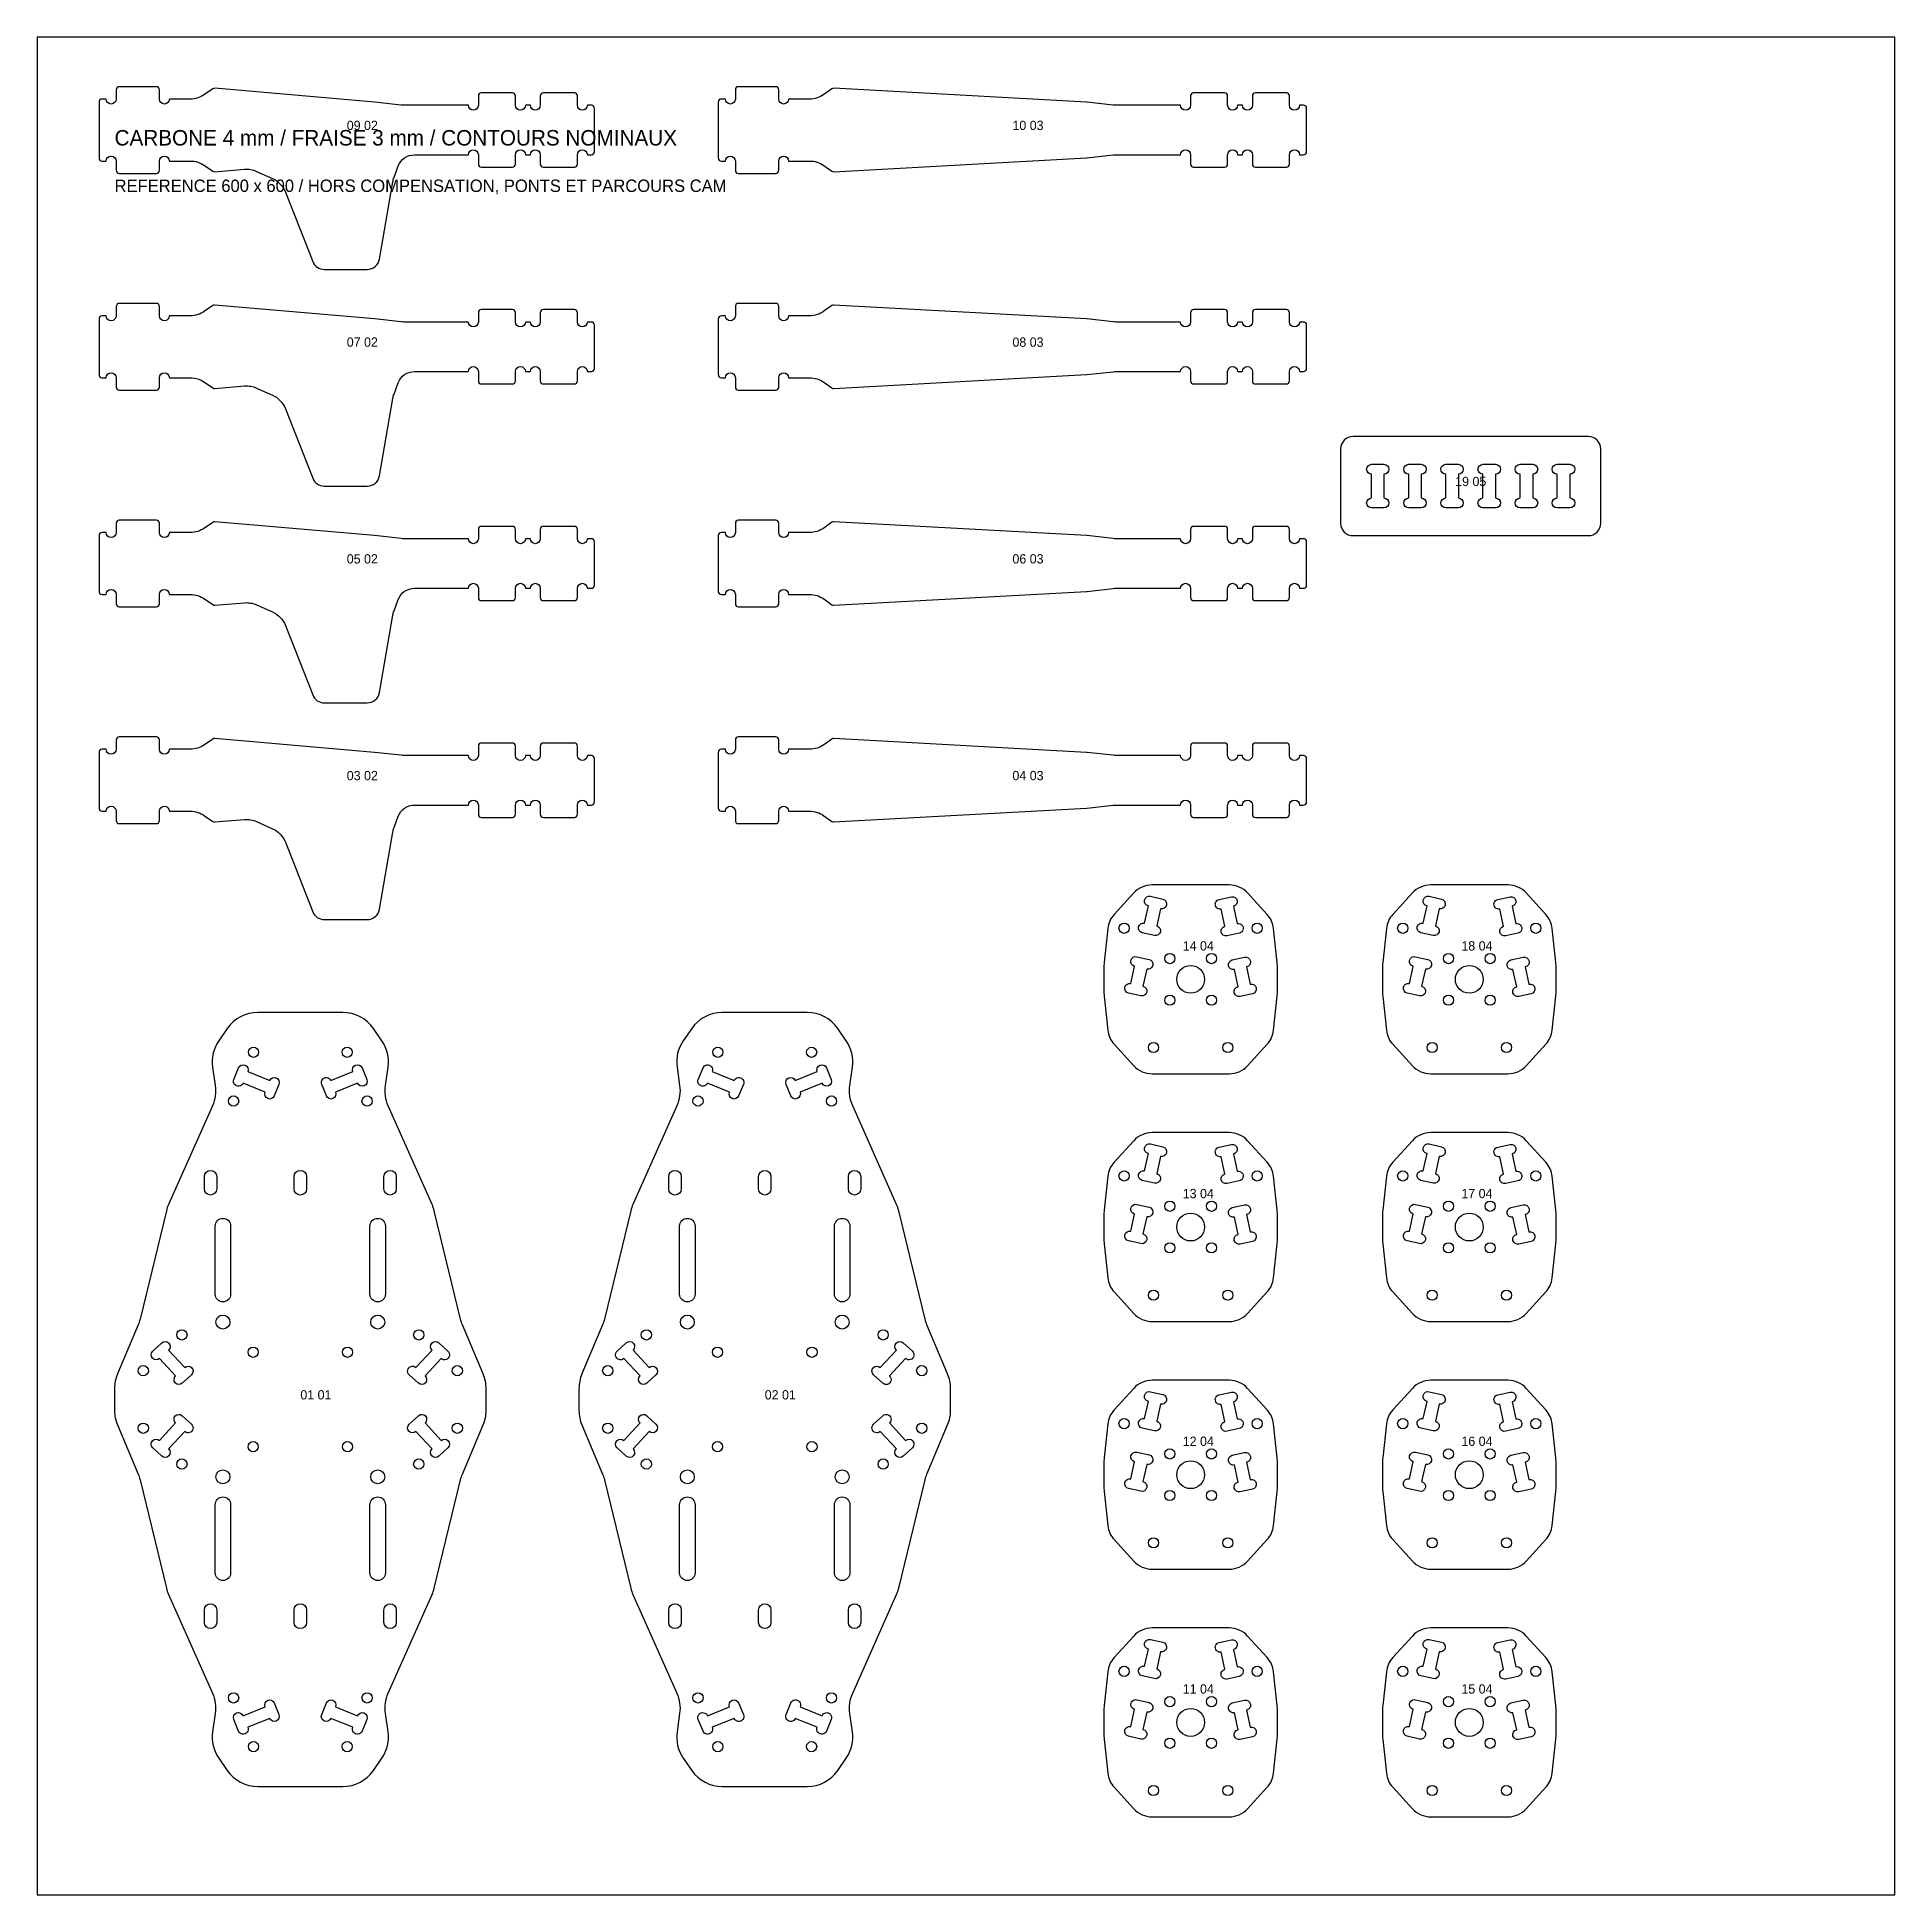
# Model space of a CAD drawing. Header units: millimetres. Extents: x 0 to 600, y 0 to 600.
import ezdxf

# ---------------------------------------------------------------- set-up
doc = ezdxf.new("R2010")
doc.units = ezdxf.units.MM
for name, color, linetype in [('ANNOTATIONS_NE_PAS_USINER', 3, 'Continuous'), ('DECOUPE', 7, 'Continuous'), ('PLAQUE_REFERENCE', 8, 'Continuous')]:
    doc.layers.add(name, color=color, linetype=linetype)

msp = doc.modelspace()

# ---------------------------------------------------------------- linework, layer by layer
at = {"layer": 'DECOUPE'}
for points in [[(108.99, 579), (57.36, 583.47, 0.176048), (56.7, 583.29), (54.07, 581.45, -0.153879), (49.48, 580), (42.7, 580, -1), (39.5, 580), (39.5, 581.6), (39.5, 583, 0.414214), (38.5, 584), (26.5, 584, 0.414214), (25.5, 583), (25.5, 581.6), (25.5, 580, -1), (22.3, 580), (21, 580, 0.414214), (20, 579), (20, 561, 0.414214), (21, 560), (22.3, 560, -1), (25.5, 560), (25.5, 558.4), (25.5, 557, 0.414214), (26.5, 556), (38.5, 556, 0.414214), (39.5, 557), (39.5, 558.4), (39.5, 560, -1), (42.7, 560), (49.48, 560, -0.153879), (54.07, 558.55), (56.7, 556.71, 0.175228), (57.36, 556.53), (66.94, 557.33, -0.127178), (70.89, 556.65), (76.03, 554.34, -0.19585), (80.19, 549.97), (89, 527.54, 0.308368), (92.73, 525), (106.63, 525, 0.365046), (110.57, 528.32), (114.87, 553.26, -0.047044), (115.26, 554.71), (116.65, 558.4, -0.312633), (121.84, 562), (139.3, 562, -1), (142.5, 562), (142.5, 560.4), (142.5, 559, 0.414214), (143.5, 558), (153.5, 558, 0.414214), (154.5, 559), (154.5, 560.4), (154.5, 562, -1), (157.7, 562), (159.3, 562, -1), (162.5, 562), (162.5, 560.4), (162.5, 559, 0.414214), (163.5, 558), (173.5, 558, 0.414214), (174.5, 559), (174.5, 560.4), (174.5, 562, -1), (177.7, 562), (179, 562, 0.414214), (180, 563), (180, 577, 0.414214), (179, 578), (177.7, 578, -1), (174.5, 578), (174.5, 579.6), (174.5, 581, 0.414214), (173.5, 582), (163.5, 582, 0.414214), (162.5, 581), (162.5, 579.6), (162.5, 578, -1), (159.3, 578), (157.7, 578, -1), (154.5, 578), (154.5, 579.6), (154.5, 581, 0.414214), (153.5, 582), (143.5, 582, 0.414214), (142.5, 581), (142.5, 579.6), (142.5, 578, -1), (139.3, 578), (118.44, 578, -0.027671), (117.56, 578.05), (109.01, 579, 0.006084)], [(338.97, 579), (257.35, 583.48, 0.16794), (256.72, 583.3), (254.07, 581.45, -0.153879), (249.48, 580), (242.7, 580, -1), (239.5, 580), (239.5, 581.6), (239.5, 583, 0.414214), (238.5, 584), (226.5, 584, 0.414214), (225.5, 583), (225.5, 581.6), (225.5, 580, -1), (222.3, 580), (221, 580, 0.414214), (220, 579), (220, 561, 0.414214), (221, 560), (222.3, 560, -1), (225.5, 560), (225.5, 558.4), (225.5, 557, 0.414214), (226.5, 556), (238.5, 556, 0.414214), (239.5, 557), (239.5, 558.4), (239.5, 560, -1), (242.7, 560), (249.48, 560, -0.153879), (254.07, 558.55), (256.72, 556.7, 0.16794), (257.35, 556.52), (338.97, 561, 0.013959), (339.03, 561), (347.56, 561.95, -0.027671), (348.44, 562), (369.3, 562, -1), (372.5, 562), (372.5, 560.4), (372.5, 559, 0.414214), (373.5, 558), (383.5, 558, 0.414214), (384.5, 559), (384.5, 560.4), (384.5, 562, -1), (387.7, 562), (389.3, 562, -1), (392.5, 562), (392.5, 560.4), (392.5, 559, 0.414214), (393.5, 558), (403.5, 558, 0.414214), (404.5, 559), (404.5, 560.4), (404.5, 562, -1), (407.7, 562), (409, 562, 0.414214), (410, 563), (410, 577, 0.414214), (409, 578), (407.7, 578, -1), (404.5, 578), (404.5, 579.6), (404.5, 581, 0.414214), (403.5, 582), (393.5, 582, 0.414214), (392.5, 581), (392.5, 579.6), (392.5, 578, -1), (389.3, 578), (387.7, 578, -1), (384.5, 578), (384.5, 579.6), (384.5, 581, 0.414214), (383.5, 582), (373.5, 582, 0.414214), (372.5, 581), (372.5, 579.6), (372.5, 578, -1), (369.3, 578), (348.44, 578, -0.027671), (347.56, 578.05), (339.03, 579, 0.013959)], [(108.99, 509), (57.36, 513.47, 0.176048), (56.7, 513.29), (54.07, 511.45, -0.153879), (49.48, 510), (42.7, 510, -1), (39.5, 510), (39.5, 511.6), (39.5, 513, 0.414214), (38.5, 514), (26.5, 514, 0.414214), (25.5, 513), (25.5, 511.6), (25.5, 510, -1), (22.3, 510), (21, 510, 0.414214), (20, 509), (20, 491, 0.414214), (21, 490), (22.3, 490, -1), (25.5, 490), (25.5, 488.4), (25.5, 487, 0.414214), (26.5, 486), (38.5, 486, 0.414214), (39.5, 487), (39.5, 488.4), (39.5, 490, -1), (42.7, 490), (49.48, 490, -0.153879), (54.07, 488.55), (56.7, 486.71, 0.175228), (57.36, 486.53), (66.94, 487.33, -0.127178), (70.89, 486.65), (76.03, 484.34, -0.19585), (80.19, 479.97), (89, 457.54, 0.308368), (92.73, 455), (106.63, 455, 0.365046), (110.57, 458.32), (114.87, 483.26, -0.047044), (115.26, 484.71), (116.65, 488.4, -0.312633), (121.84, 492), (139.3, 492, -1), (142.5, 492), (142.5, 490.4), (142.5, 489, 0.414214), (143.5, 488), (153.5, 488, 0.414214), (154.5, 489), (154.5, 490.4), (154.5, 492, -1), (157.7, 492), (159.3, 492, -1), (162.5, 492), (162.5, 490.4), (162.5, 489, 0.414214), (163.5, 488), (173.5, 488, 0.414214), (174.5, 489), (174.5, 490.4), (174.5, 492, -1), (177.7, 492), (179, 492, 0.414214), (180, 493), (180, 507, 0.414214), (179, 508), (177.7, 508, -1), (174.5, 508), (174.5, 509.6), (174.5, 511, 0.414214), (173.5, 512), (163.5, 512, 0.414214), (162.5, 511), (162.5, 509.6), (162.5, 508, -1), (159.3, 508), (157.7, 508, -1), (154.5, 508), (154.5, 509.6), (154.5, 511, 0.414214), (153.5, 512), (143.5, 512, 0.414214), (142.5, 511), (142.5, 509.6), (142.5, 508, -1), (139.3, 508), (118.44, 508, -0.027671), (117.56, 508.05), (109.01, 509, 0.006084)], [(338.97, 509), (257.35, 513.48, 0.16794), (256.72, 513.3), (254.07, 511.45, -0.153879), (249.48, 510), (242.7, 510, -1), (239.5, 510), (239.5, 511.6), (239.5, 513, 0.414214), (238.5, 514), (226.5, 514, 0.414214), (225.5, 513), (225.5, 511.6), (225.5, 510, -1), (222.3, 510), (221, 510, 0.414214), (220, 509), (220, 491, 0.414214), (221, 490), (222.3, 490, -1), (225.5, 490), (225.5, 488.4), (225.5, 487, 0.414214), (226.5, 486), (238.5, 486, 0.414214), (239.5, 487), (239.5, 488.4), (239.5, 490, -1), (242.7, 490), (249.48, 490, -0.153879), (254.07, 488.55), (256.72, 486.7, 0.16794), (257.35, 486.52), (338.97, 491, 0.013959), (339.03, 491), (347.56, 491.95, -0.027671), (348.44, 492), (369.3, 492, -1), (372.5, 492), (372.5, 490.4), (372.5, 489, 0.414214), (373.5, 488), (383.5, 488, 0.414214), (384.5, 489), (384.5, 490.4), (384.5, 492, -1), (387.7, 492), (389.3, 492, -1), (392.5, 492), (392.5, 490.4), (392.5, 489, 0.414214), (393.5, 488), (403.5, 488, 0.414214), (404.5, 489), (404.5, 490.4), (404.5, 492, -1), (407.7, 492), (409, 492, 0.414214), (410, 493), (410, 507, 0.414214), (409, 508), (407.7, 508, -1), (404.5, 508), (404.5, 509.6), (404.5, 511, 0.414214), (403.5, 512), (393.5, 512, 0.414214), (392.5, 511), (392.5, 509.6), (392.5, 508, -1), (389.3, 508), (387.7, 508, -1), (384.5, 508), (384.5, 509.6), (384.5, 511, 0.414214), (383.5, 512), (373.5, 512, 0.414214), (372.5, 511), (372.5, 509.6), (372.5, 508, -1), (369.3, 508), (348.44, 508, -0.027671), (347.56, 508.05), (339.03, 509, 0.013959)], [(421, 467), (421, 443, 0.414214), (425, 439), (501, 439, 0.414214), (505, 443), (505, 467, 0.414214), (501, 471), (425, 471, 0.414214)], [(431, 447.96, -1), (431, 451.16), (431, 458.84, -1), (431, 462.04), (435, 462.04, -1), (435, 458.84), (435, 451.16, -1), (435, 447.96)], [(442.99, 447.96, -1), (442.99, 451.16), (442.99, 458.84, -1), (442.99, 462.04), (447.01, 462.04, -1), (447.01, 458.84), (447.01, 451.16, -1), (447.01, 447.96)], [(454.98, 447.96, -1), (454.98, 451.16), (454.98, 458.84, -1), (454.98, 462.04), (459.02, 462.04, -1), (459.02, 458.84), (459.02, 451.16, -1), (459.02, 447.96)], [(466.96, 447.96, -1), (466.96, 451.16), (466.96, 458.84, -1), (466.96, 462.04), (471.04, 462.04, -1), (471.04, 458.84), (471.04, 451.16, -1), (471.04, 447.96)], [(478.95, 447.96, -1), (478.95, 451.16), (478.95, 458.84, -1), (478.95, 462.04), (483.05, 462.04, -1), (483.05, 458.84), (483.05, 451.16, -1), (483.05, 447.96)], [(490.93, 447.96, -1), (490.93, 451.16), (490.93, 458.84, -1), (490.93, 462.04), (495.07, 462.04, -1), (495.07, 458.84), (495.07, 451.16, -1), (495.07, 447.96)], [(108.99, 439), (57.36, 443.47, 0.176048), (56.7, 443.29), (54.07, 441.45, -0.153879), (49.48, 440), (42.7, 440, -1), (39.5, 440), (39.5, 441.6), (39.5, 443, 0.414214), (38.5, 444), (26.5, 444, 0.414214), (25.5, 443), (25.5, 441.6), (25.5, 440, -1), (22.3, 440), (21, 440, 0.414214), (20, 439), (20, 421, 0.414214), (21, 420), (22.3, 420, -1), (25.5, 420), (25.5, 418.4), (25.5, 417, 0.414214), (26.5, 416), (38.5, 416, 0.414214), (39.5, 417), (39.5, 418.4), (39.5, 420, -1), (42.7, 420), (49.48, 420, -0.153879), (54.07, 418.55), (56.7, 416.71, 0.175228), (57.36, 416.53), (66.94, 417.33, -0.127178), (70.89, 416.65), (76.03, 414.34, -0.19585), (80.19, 409.97), (89, 387.54, 0.308368), (92.73, 385), (106.63, 385, 0.365046), (110.57, 388.32), (114.87, 413.26, -0.047044), (115.26, 414.71), (116.65, 418.4, -0.312633), (121.84, 422), (139.3, 422, -1), (142.5, 422), (142.5, 420.4), (142.5, 419, 0.414214), (143.5, 418), (153.5, 418, 0.414214), (154.5, 419), (154.5, 420.4), (154.5, 422, -1), (157.7, 422), (159.3, 422, -1), (162.5, 422), (162.5, 420.4), (162.5, 419, 0.414214), (163.5, 418), (173.5, 418, 0.414214), (174.5, 419), (174.5, 420.4), (174.5, 422, -1), (177.7, 422), (179, 422, 0.414214), (180, 423), (180, 437, 0.414214), (179, 438), (177.7, 438, -1), (174.5, 438), (174.5, 439.6), (174.5, 441, 0.414214), (173.5, 442), (163.5, 442, 0.414214), (162.5, 441), (162.5, 439.6), (162.5, 438, -1), (159.3, 438), (157.7, 438, -1), (154.5, 438), (154.5, 439.6), (154.5, 441, 0.414214), (153.5, 442), (143.5, 442, 0.414214), (142.5, 441), (142.5, 439.6), (142.5, 438, -1), (139.3, 438), (118.44, 438, -0.027671), (117.56, 438.05), (109.01, 439, 0.006084)], [(338.97, 439), (257.35, 443.48, 0.16794), (256.72, 443.3), (254.07, 441.45, -0.153879), (249.48, 440), (242.7, 440, -1), (239.5, 440), (239.5, 441.6), (239.5, 443, 0.414214), (238.5, 444), (226.5, 444, 0.414214), (225.5, 443), (225.5, 441.6), (225.5, 440, -1), (222.3, 440), (221, 440, 0.414214), (220, 439), (220, 421, 0.414214), (221, 420), (222.3, 420, -1), (225.5, 420), (225.5, 418.4), (225.5, 417, 0.414214), (226.5, 416), (238.5, 416, 0.414214), (239.5, 417), (239.5, 418.4), (239.5, 420, -1), (242.7, 420), (249.48, 420, -0.153879), (254.07, 418.55), (256.72, 416.7, 0.16794), (257.35, 416.52), (338.97, 421, 0.013959), (339.03, 421), (347.56, 421.95, -0.027671), (348.44, 422), (369.3, 422, -1), (372.5, 422), (372.5, 420.4), (372.5, 419, 0.414214), (373.5, 418), (383.5, 418, 0.414214), (384.5, 419), (384.5, 420.4), (384.5, 422, -1), (387.7, 422), (389.3, 422, -1), (392.5, 422), (392.5, 420.4), (392.5, 419, 0.414214), (393.5, 418), (403.5, 418, 0.414214), (404.5, 419), (404.5, 420.4), (404.5, 422, -1), (407.7, 422), (409, 422, 0.414214), (410, 423), (410, 437, 0.414214), (409, 438), (407.7, 438, -1), (404.5, 438), (404.5, 439.6), (404.5, 441, 0.414214), (403.5, 442), (393.5, 442, 0.414214), (392.5, 441), (392.5, 439.6), (392.5, 438, -1), (389.3, 438), (387.7, 438, -1), (384.5, 438), (384.5, 439.6), (384.5, 441, 0.414214), (383.5, 442), (373.5, 442, 0.414214), (372.5, 441), (372.5, 439.6), (372.5, 438, -1), (369.3, 438), (348.44, 438, -0.027671), (347.56, 438.05), (339.03, 439, 0.013959)], [(108.99, 369), (57.36, 373.47, 0.176048), (56.7, 373.29), (54.07, 371.45, -0.153879), (49.48, 370), (42.7, 370, -1), (39.5, 370), (39.5, 371.6), (39.5, 373, 0.414214), (38.5, 374), (26.5, 374, 0.414214), (25.5, 373), (25.5, 371.6), (25.5, 370, -1), (22.3, 370), (21, 370, 0.414214), (20, 369), (20, 351, 0.414214), (21, 350), (22.3, 350, -1), (25.5, 350), (25.5, 348.4), (25.5, 347, 0.414214), (26.5, 346), (38.5, 346, 0.414214), (39.5, 347), (39.5, 348.4), (39.5, 350, -1), (42.7, 350), (49.48, 350, -0.153879), (54.07, 348.55), (56.7, 346.71, 0.175228), (57.36, 346.53), (66.94, 347.33, -0.127178), (70.89, 346.65), (76.03, 344.34, -0.19585), (80.19, 339.97), (89, 317.54, 0.308368), (92.73, 315), (106.63, 315, 0.365046), (110.57, 318.32), (114.87, 343.26, -0.047044), (115.26, 344.71), (116.65, 348.4, -0.312633), (121.84, 352), (139.3, 352, -1), (142.5, 352), (142.5, 350.4), (142.5, 349, 0.414214), (143.5, 348), (153.5, 348, 0.414214), (154.5, 349), (154.5, 350.4), (154.5, 352, -1), (157.7, 352), (159.3, 352, -1), (162.5, 352), (162.5, 350.4), (162.5, 349, 0.414214), (163.5, 348), (173.5, 348, 0.414214), (174.5, 349), (174.5, 350.4), (174.5, 352, -1), (177.7, 352), (179, 352, 0.414214), (180, 353), (180, 367, 0.414214), (179, 368), (177.7, 368, -1), (174.5, 368), (174.5, 369.6), (174.5, 371, 0.414214), (173.5, 372), (163.5, 372, 0.414214), (162.5, 371), (162.5, 369.6), (162.5, 368, -1), (159.3, 368), (157.7, 368, -1), (154.5, 368), (154.5, 369.6), (154.5, 371, 0.414214), (153.5, 372), (143.5, 372, 0.414214), (142.5, 371), (142.5, 369.6), (142.5, 368, -1), (139.3, 368), (118.44, 368, -0.027671), (117.56, 368.05), (109.01, 369, 0.006084)], [(338.97, 369), (257.35, 373.48, 0.16794), (256.72, 373.3), (254.07, 371.45, -0.153879), (249.48, 370), (242.7, 370, -1), (239.5, 370), (239.5, 371.6), (239.5, 373, 0.414214), (238.5, 374), (226.5, 374, 0.414214), (225.5, 373), (225.5, 371.6), (225.5, 370, -1), (222.3, 370), (221, 370, 0.414214), (220, 369), (220, 351, 0.414214), (221, 350), (222.3, 350, -1), (225.5, 350), (225.5, 348.4), (225.5, 347, 0.414214), (226.5, 346), (238.5, 346, 0.414214), (239.5, 347), (239.5, 348.4), (239.5, 350, -1), (242.7, 350), (249.48, 350, -0.153879), (254.07, 348.55), (256.72, 346.7, 0.16794), (257.35, 346.52), (338.97, 351, 0.013959), (339.03, 351), (347.56, 351.95, -0.027671), (348.44, 352), (369.3, 352, -1), (372.5, 352), (372.5, 350.4), (372.5, 349, 0.414214), (373.5, 348), (383.5, 348, 0.414214), (384.5, 349), (384.5, 350.4), (384.5, 352, -1), (387.7, 352), (389.3, 352, -1), (392.5, 352), (392.5, 350.4), (392.5, 349, 0.414214), (393.5, 348), (403.5, 348, 0.414214), (404.5, 349), (404.5, 350.4), (404.5, 352, -1), (407.7, 352), (409, 352, 0.414214), (410, 353), (410, 367, 0.414214), (409, 368), (407.7, 368, -1), (404.5, 368), (404.5, 369.6), (404.5, 371, 0.414214), (403.5, 372), (393.5, 372, 0.414214), (392.5, 371), (392.5, 369.6), (392.5, 368, -1), (389.3, 368), (387.7, 368, -1), (384.5, 368), (384.5, 369.6), (384.5, 371, 0.414214), (383.5, 372), (373.5, 372, 0.414214), (372.5, 371), (372.5, 369.6), (372.5, 368, -1), (369.3, 368), (348.44, 368, -0.027671), (347.56, 368.05), (339.03, 369, 0.013959)], [(347.83, 274.75), (354.18, 267.79, 0.210745), (360.09, 265.19), (385.04, 265.19, 0.210745), (390.94, 267.79), (397.3, 274.75, 0.159646), (399.34, 279.29), (400.52, 290.26, 0.02669), (400.56, 291.11), (400.56, 300.26, 0.02669), (400.52, 301.11), (399.34, 312.08, 0.159646), (397.3, 316.62), (390.94, 323.58, 0.210745), (385.04, 326.19), (360.09, 326.19, 0.210745), (354.18, 323.58), (347.83, 316.62, 0.159646), (345.78, 312.08), (344.61, 301.11, 0.02669), (344.56, 300.26), (344.56, 291.11, 0.02669), (344.61, 290.26), (345.78, 279.29, 0.159646)], [(437.83, 274.75), (444.18, 267.79, 0.210745), (450.09, 265.19), (475.04, 265.19, 0.210745), (480.94, 267.79), (487.3, 274.75, 0.159646), (489.34, 279.29), (490.52, 290.26, 0.02669), (490.56, 291.11), (490.56, 300.26, 0.02669), (490.52, 301.11), (489.34, 312.08, 0.159646), (487.3, 316.62), (480.94, 323.58, 0.210745), (475.04, 326.19), (450.09, 326.19, 0.210745), (444.18, 323.58), (437.83, 316.62, 0.159646), (435.78, 312.08), (434.61, 301.11, 0.02669), (434.56, 300.26), (434.56, 291.11, 0.02669), (434.61, 290.26), (435.78, 279.29, 0.159646)], [(356.93, 310.73, -1), (357.64, 313.85), (358.9, 319.39, -1), (359.61, 322.51), (363.56, 321.61, -1), (362.85, 318.49), (361.59, 312.96, -1), (360.88, 309.83)], [(384.32, 309.71, -1), (383.64, 312.84), (382.44, 318.39, -1), (381.77, 321.52), (385.73, 322.37, -1), (386.4, 319.25), (387.6, 313.69, -1), (388.28, 310.57)], [(446.93, 310.73, -1), (447.64, 313.85), (448.9, 319.39, -1), (449.61, 322.51), (453.56, 321.61, -1), (452.85, 318.49), (451.59, 312.96, -1), (450.88, 309.83)], [(474.32, 309.71, -1), (473.64, 312.84), (472.44, 318.39, -1), (471.77, 321.52), (475.73, 322.37, -1), (476.4, 319.25), (477.6, 313.69, -1), (478.28, 310.57)], [(352.5, 291.23, -1), (353.21, 294.35), (354.47, 299.89, -1), (355.18, 303.01), (359.13, 302.11, -1), (358.42, 298.99), (357.16, 293.45, -1), (356.45, 290.33)], [(388.55, 290.16, -1), (387.87, 293.29), (386.67, 298.84, -1), (385.99, 301.97), (389.95, 302.83, -1), (390.63, 299.7), (391.83, 294.15, -1), (392.51, 291.02)], [(442.5, 291.23, -1), (443.21, 294.35), (444.47, 299.89, -1), (445.18, 303.01), (449.13, 302.11, -1), (448.42, 298.99), (447.16, 293.45, -1), (446.45, 290.33)], [(478.55, 290.16, -1), (477.87, 293.29), (476.67, 298.84, -1), (475.99, 301.97), (479.95, 302.83, -1), (480.63, 299.7), (481.83, 294.15, -1), (482.51, 291.02)], [(58.68, 44.13), (61.42, 40.17, 0.246109), (71.29, 35), (98.71, 35, 0.246109), (108.58, 40.17), (111.32, 44.13, 0.189066), (113.33, 52.66), (112.49, 58.58, -0.140953), (113.4, 65.15), (127.56, 97.01, 0.044934), (128.26, 99.05), (136.77, 134.07, -0.04), (137.37, 135.89), (144.06, 151.77, 0.099962), (145, 156.42), (145, 163.58, 0.099962), (144.06, 168.23), (137.37, 184.11, -0.04), (136.77, 185.93), (128.26, 220.95, 0.044934), (127.56, 222.99), (113.4, 254.85, -0.140953), (112.49, 261.42), (113.33, 267.34, 0.189066), (111.32, 275.87), (108.58, 279.83, 0.246109), (98.71, 285), (71.29, 285, 0.246109), (61.42, 279.83), (58.68, 275.87, 0.189066), (56.67, 267.34), (57.51, 261.42, -0.140953), (56.6, 254.85), (42.44, 222.99, 0.044934), (41.74, 220.95), (33.23, 185.93, -0.04), (32.63, 184.11), (25.94, 168.23, 0.099962), (25, 163.58), (25, 156.42, 0.099962), (25.94, 151.77), (32.63, 135.89, -0.04), (33.23, 134.07), (41.74, 99.05, 0.044934), (42.44, 97.01), (56.6, 65.15, -0.140953), (57.51, 58.58), (56.67, 52.66, 0.189066)], [(208.68, 44.13), (211.42, 40.17, 0.246109), (221.29, 35), (248.71, 35, 0.246109), (258.58, 40.17), (261.32, 44.13, 0.189066), (263.33, 52.66), (262.49, 58.58, -0.140953), (263.4, 65.15), (277.56, 97.01, 0.044934), (278.26, 99.05), (286.77, 134.07, -0.04), (287.37, 135.89), (294.06, 151.77, 0.099962), (295, 156.42), (295, 163.58, 0.099962), (294.06, 168.23), (287.37, 184.11, -0.04), (286.77, 185.93), (278.26, 220.95, 0.044934), (277.56, 222.99), (263.4, 254.85, -0.140953), (262.49, 261.42), (263.33, 267.34, 0.189066), (261.32, 275.87), (258.58, 279.83, 0.246109), (248.71, 285), (221.29, 285, 0.246109), (211.42, 279.83), (208.68, 275.87, 0.189066), (206.67, 267.34), (207.51, 261.42, -0.140953), (206.6, 254.85), (192.44, 222.99, 0.044934), (191.74, 220.95), (183.23, 185.93, -0.04), (182.63, 184.11), (175.94, 168.23, 0.099962), (175, 163.58), (175, 156.42, 0.099962), (175.94, 151.77), (182.63, 135.89, -0.04), (183.23, 134.07), (191.74, 99.05, 0.044934), (192.44, 97.01), (206.6, 65.15, -0.140953), (207.51, 58.58), (206.67, 52.66, 0.189066)], [(76.57, 258.03, -1), (73.61, 259.24), (66.5, 262.14, -1), (63.54, 263.35), (65.07, 267.1, -1), (68.03, 265.89), (75.14, 262.99, -1), (78.1, 261.78)], [(91.9, 261.78, -1), (94.86, 262.99), (101.97, 265.89, -1), (104.93, 267.1), (106.46, 263.35, -1), (103.5, 262.14), (96.39, 259.24, -1), (93.43, 258.03)], [(226.57, 258.03, -1), (223.61, 259.24), (216.5, 262.14, -1), (213.54, 263.35), (215.07, 267.1, -1), (218.03, 265.89), (225.14, 262.99, -1), (228.1, 261.78)], [(241.9, 261.78, -1), (244.86, 262.99), (251.97, 265.89, -1), (254.93, 267.1), (256.46, 263.35, -1), (253.5, 262.14), (246.39, 259.24, -1), (243.43, 258.03)], [(347.83, 194.75), (354.18, 187.79, 0.210745), (360.09, 185.19), (385.04, 185.19, 0.210745), (390.94, 187.79), (397.3, 194.75, 0.159646), (399.34, 199.29), (400.52, 210.26, 0.02669), (400.56, 211.11), (400.56, 220.26, 0.02669), (400.52, 221.11), (399.34, 232.08, 0.159646), (397.3, 236.62), (390.94, 243.58, 0.210745), (385.04, 246.19), (360.09, 246.19, 0.210745), (354.18, 243.58), (347.83, 236.62, 0.159646), (345.78, 232.08), (344.61, 221.11, 0.02669), (344.56, 220.26), (344.56, 211.11, 0.02669), (344.61, 210.26), (345.78, 199.29, 0.159646)], [(437.83, 194.75), (444.18, 187.79, 0.210745), (450.09, 185.19), (475.04, 185.19, 0.210745), (480.94, 187.79), (487.3, 194.75, 0.159646), (489.34, 199.29), (490.52, 210.26, 0.02669), (490.56, 211.11), (490.56, 220.26, 0.02669), (490.52, 221.11), (489.34, 232.08, 0.159646), (487.3, 236.62), (480.94, 243.58, 0.210745), (475.04, 246.19), (450.09, 246.19, 0.210745), (444.18, 243.58), (437.83, 236.62, 0.159646), (435.78, 232.08), (434.61, 221.11, 0.02669), (434.56, 220.26), (434.56, 211.11, 0.02669), (434.61, 210.26), (435.78, 199.29, 0.159646)], [(356.93, 230.73, -1), (357.64, 233.85), (358.9, 239.39, -1), (359.61, 242.51), (363.56, 241.61, -1), (362.85, 238.49), (361.59, 232.96, -1), (360.88, 229.83)], [(384.32, 229.71, -1), (383.64, 232.84), (382.44, 238.39, -1), (381.77, 241.52), (385.73, 242.37, -1), (386.4, 239.25), (387.6, 233.69, -1), (388.28, 230.57)], [(446.93, 230.73, -1), (447.64, 233.85), (448.9, 239.39, -1), (449.61, 242.51), (453.56, 241.61, -1), (452.85, 238.49), (451.59, 232.96, -1), (450.88, 229.83)], [(474.32, 229.71, -1), (473.64, 232.84), (472.44, 238.39, -1), (471.77, 241.52), (475.73, 242.37, -1), (476.4, 239.25), (477.6, 233.69, -1), (478.28, 230.57)], [(58, 232), (58, 228, -1), (54, 228), (54, 232, -1)], [(87, 232), (87, 228, -1), (83, 228), (83, 232, -1)], [(116, 232), (116, 228, -1), (112, 228), (112, 232, -1)], [(208, 232), (208, 228, -1), (204, 228), (204, 232, -1)], [(237, 232), (237, 228, -1), (233, 228), (233, 232, -1)], [(266, 232), (266, 228, -1), (262, 228), (262, 232, -1)], [(352.5, 211.23, -1), (353.21, 214.35), (354.47, 219.89, -1), (355.18, 223.01), (359.13, 222.11, -1), (358.42, 218.99), (357.16, 213.45, -1), (356.45, 210.33)], [(388.55, 210.16, -1), (387.87, 213.29), (386.67, 218.84, -1), (385.99, 221.97), (389.95, 222.83, -1), (390.63, 219.7), (391.83, 214.15, -1), (392.51, 211.02)], [(442.5, 211.23, -1), (443.21, 214.35), (444.47, 219.89, -1), (445.18, 223.01), (449.13, 222.11, -1), (448.42, 218.99), (447.16, 213.45, -1), (446.45, 210.33)], [(478.55, 210.16, -1), (477.87, 213.29), (476.67, 218.84, -1), (475.99, 221.97), (479.95, 222.83, -1), (480.63, 219.7), (481.83, 214.15, -1), (482.51, 211.02)], [(62.5, 216), (62.5, 194, -1), (57.5, 194), (57.5, 216, -1)], [(112.5, 216), (112.5, 194, -1), (107.5, 194), (107.5, 216, -1)], [(212.5, 216), (212.5, 194, -1), (207.5, 194), (207.5, 216, -1)], [(262.5, 216), (262.5, 194, -1), (257.5, 194), (257.5, 216, -1)], [(46.88, 165.24, -1), (44.71, 167.58), (39.49, 173.22, -1), (37.32, 175.57), (40.29, 178.32, -1), (42.46, 175.97), (47.68, 170.34, -1), (49.85, 167.99)], [(120.15, 167.99, -1), (122.32, 170.34), (127.54, 175.97, -1), (129.71, 178.32), (132.68, 175.57, -1), (130.51, 173.22), (125.29, 167.58, -1), (123.12, 165.24)], [(196.88, 165.24, -1), (194.71, 167.58), (189.49, 173.22, -1), (187.32, 175.57), (190.29, 178.32, -1), (192.46, 175.97), (197.68, 170.34, -1), (199.85, 167.99)], [(270.15, 167.99, -1), (272.32, 170.34), (277.54, 175.97, -1), (279.71, 178.32), (282.68, 175.57, -1), (280.51, 173.22), (275.29, 167.58, -1), (273.12, 165.24)], [(347.83, 114.75), (354.18, 107.79, 0.210745), (360.09, 105.19), (385.04, 105.19, 0.210745), (390.94, 107.79), (397.3, 114.75, 0.159646), (399.34, 119.29), (400.52, 130.26, 0.02669), (400.56, 131.11), (400.56, 140.26, 0.02669), (400.52, 141.11), (399.34, 152.08, 0.159646), (397.3, 156.62), (390.94, 163.58, 0.210745), (385.04, 166.19), (360.09, 166.19, 0.210745), (354.18, 163.58), (347.83, 156.62, 0.159646), (345.78, 152.08), (344.61, 141.11, 0.02669), (344.56, 140.26), (344.56, 131.11, 0.02669), (344.61, 130.26), (345.78, 119.29, 0.159646)], [(356.93, 150.73, -1), (357.64, 153.85), (358.9, 159.39, -1), (359.61, 162.51), (363.56, 161.61, -1), (362.85, 158.49), (361.59, 152.96, -1), (360.88, 149.83)], [(384.32, 149.71, -1), (383.64, 152.84), (382.44, 158.39, -1), (381.77, 161.52), (385.73, 162.37, -1), (386.4, 159.25), (387.6, 153.69, -1), (388.28, 150.57)], [(437.83, 114.75), (444.18, 107.79, 0.210745), (450.09, 105.19), (475.04, 105.19, 0.210745), (480.94, 107.79), (487.3, 114.75, 0.159646), (489.34, 119.29), (490.52, 130.26, 0.02669), (490.56, 131.11), (490.56, 140.26, 0.02669), (490.52, 141.11), (489.34, 152.08, 0.159646), (487.3, 156.62), (480.94, 163.58, 0.210745), (475.04, 166.19), (450.09, 166.19, 0.210745), (444.18, 163.58), (437.83, 156.62, 0.159646), (435.78, 152.08), (434.61, 141.11, 0.02669), (434.56, 140.26), (434.56, 131.11, 0.02669), (434.61, 130.26), (435.78, 119.29, 0.159646)], [(446.93, 150.73, -1), (447.64, 153.85), (448.9, 159.39, -1), (449.61, 162.51), (453.56, 161.61, -1), (452.85, 158.49), (451.59, 152.96, -1), (450.88, 149.83)], [(474.32, 149.71, -1), (473.64, 152.84), (472.44, 158.39, -1), (471.77, 161.52), (475.73, 162.37, -1), (476.4, 159.25), (477.6, 153.69, -1), (478.28, 150.57)], [(49.85, 152.01, -1), (47.68, 149.66), (42.46, 144.03, -1), (40.29, 141.68), (37.32, 144.43, -1), (39.49, 146.78), (44.71, 152.42, -1), (46.88, 154.76)], [(123.12, 154.76, -1), (125.29, 152.42), (130.51, 146.78, -1), (132.68, 144.43), (129.71, 141.68, -1), (127.54, 144.03), (122.32, 149.66, -1), (120.15, 152.01)], [(199.85, 152.01, -1), (197.68, 149.66), (192.46, 144.03, -1), (190.29, 141.68), (187.32, 144.43, -1), (189.49, 146.78), (194.71, 152.42, -1), (196.88, 154.76)], [(273.12, 154.76, -1), (275.29, 152.42), (280.51, 146.78, -1), (282.68, 144.43), (279.71, 141.68, -1), (277.54, 144.03), (272.32, 149.66, -1), (270.15, 152.01)], [(352.5, 131.23, -1), (353.21, 134.35), (354.47, 139.89, -1), (355.18, 143.01), (359.13, 142.11, -1), (358.42, 138.99), (357.16, 133.45, -1), (356.45, 130.33)], [(388.55, 130.16, -1), (387.87, 133.29), (386.67, 138.84, -1), (385.99, 141.97), (389.95, 142.83, -1), (390.63, 139.7), (391.83, 134.15, -1), (392.51, 131.02)], [(442.5, 131.23, -1), (443.21, 134.35), (444.47, 139.89, -1), (445.18, 143.01), (449.13, 142.11, -1), (448.42, 138.99), (447.16, 133.45, -1), (446.45, 130.33)], [(478.55, 130.16, -1), (477.87, 133.29), (476.67, 138.84, -1), (475.99, 141.97), (479.95, 142.83, -1), (480.63, 139.7), (481.83, 134.15, -1), (482.51, 131.02)], [(62.5, 126), (62.5, 104, -1), (57.5, 104), (57.5, 126, -1)], [(112.5, 126), (112.5, 104, -1), (107.5, 104), (107.5, 126, -1)], [(212.5, 126), (212.5, 104, -1), (207.5, 104), (207.5, 126, -1)], [(262.5, 126), (262.5, 104, -1), (257.5, 104), (257.5, 126, -1)], [(58, 92), (58, 88, -1), (54, 88), (54, 92, -1)], [(87, 92), (87, 88, -1), (83, 88), (83, 92, -1)], [(116, 92), (116, 88, -1), (112, 88), (112, 92, -1)], [(208, 92), (208, 88, -1), (204, 88), (204, 92, -1)], [(237, 92), (237, 88, -1), (233, 88), (233, 92, -1)], [(266, 92), (266, 88, -1), (262, 88), (262, 92, -1)], [(347.83, 34.75), (354.18, 27.79, 0.210745), (360.09, 25.19), (385.04, 25.19, 0.210745), (390.94, 27.79), (397.3, 34.75, 0.159646), (399.34, 39.29), (400.52, 50.26, 0.02669), (400.56, 51.11), (400.56, 60.26, 0.02669), (400.52, 61.11), (399.34, 72.08, 0.159646), (397.3, 76.62), (390.94, 83.58, 0.210745), (385.04, 86.19), (360.09, 86.19, 0.210745), (354.18, 83.58), (347.83, 76.62, 0.159646), (345.78, 72.08), (344.61, 61.11, 0.02669), (344.56, 60.26), (344.56, 51.11, 0.02669), (344.61, 50.26), (345.78, 39.29, 0.159646)], [(437.83, 34.75), (444.18, 27.79, 0.210745), (450.09, 25.19), (475.04, 25.19, 0.210745), (480.94, 27.79), (487.3, 34.75, 0.159646), (489.34, 39.29), (490.52, 50.26, 0.02669), (490.56, 51.11), (490.56, 60.26, 0.02669), (490.52, 61.11), (489.34, 72.08, 0.159646), (487.3, 76.62), (480.94, 83.58, 0.210745), (475.04, 86.19), (450.09, 86.19, 0.210745), (444.18, 83.58), (437.83, 76.62, 0.159646), (435.78, 72.08), (434.61, 61.11, 0.02669), (434.56, 60.26), (434.56, 51.11, 0.02669), (434.61, 50.26), (435.78, 39.29, 0.159646)], [(356.93, 70.73, -1), (357.64, 73.85), (358.9, 79.39, -1), (359.61, 82.51), (363.56, 81.61, -1), (362.85, 78.49), (361.59, 72.96, -1), (360.88, 69.83)], [(384.32, 69.71, -1), (383.64, 72.84), (382.44, 78.39, -1), (381.77, 81.52), (385.73, 82.37, -1), (386.4, 79.25), (387.6, 73.69, -1), (388.28, 70.57)], [(446.93, 70.73, -1), (447.64, 73.85), (448.9, 79.39, -1), (449.61, 82.51), (453.56, 81.61, -1), (452.85, 78.49), (451.59, 72.96, -1), (450.88, 69.83)], [(474.32, 69.71, -1), (473.64, 72.84), (472.44, 78.39, -1), (471.77, 81.52), (475.73, 82.37, -1), (476.4, 79.25), (477.6, 73.69, -1), (478.28, 70.57)], [(78.1, 58.22, -1), (75.14, 57.01), (68.03, 54.11, -1), (65.07, 52.9), (63.54, 56.65, -1), (66.5, 57.86), (73.61, 60.76, -1), (76.57, 61.97)], [(93.43, 61.97, -1), (96.39, 60.76), (103.5, 57.86, -1), (106.46, 56.65), (104.93, 52.9, -1), (101.97, 54.11), (94.86, 57.01, -1), (91.9, 58.22)], [(228.1, 58.22, -1), (225.14, 57.01), (218.03, 54.11, -1), (215.07, 52.9), (213.54, 56.65, -1), (216.5, 57.86), (223.61, 60.76, -1), (226.57, 61.97)], [(243.43, 61.97, -1), (246.39, 60.76), (253.5, 57.86, -1), (256.46, 56.65), (254.93, 52.9, -1), (251.97, 54.11), (244.86, 57.01, -1), (241.9, 58.22)], [(352.5, 51.23, -1), (353.21, 54.35), (354.47, 59.89, -1), (355.18, 63.01), (359.13, 62.11, -1), (358.42, 58.99), (357.16, 53.45, -1), (356.45, 50.33)], [(388.55, 50.16, -1), (387.87, 53.29), (386.67, 58.84, -1), (385.99, 61.97), (389.95, 62.83, -1), (390.63, 59.7), (391.83, 54.15, -1), (392.51, 51.02)], [(442.5, 51.23, -1), (443.21, 54.35), (444.47, 59.89, -1), (445.18, 63.01), (449.13, 62.11, -1), (448.42, 58.99), (447.16, 53.45, -1), (446.45, 50.33)], [(478.55, 50.16, -1), (477.87, 53.29), (476.67, 58.84, -1), (475.99, 61.97), (479.95, 62.83, -1), (480.63, 59.7), (481.83, 54.15, -1), (482.51, 51.02)]]:
    msp.add_lwpolyline(points, format="xyb", close=True, dxfattribs=at)
for centre, radius in [((351.06, 312.19), 1.65), ((394.06, 312.19), 1.65), ((441.06, 312.19), 1.65), ((484.06, 312.19), 1.65), ((365.85, 302.4), 1.65), ((372.56, 295.69), 4.5), ((379.28, 302.4), 1.65), ((455.85, 302.4), 1.65), ((462.56, 295.69), 4.5), ((469.28, 302.4), 1.65), ((365.85, 288.97), 1.65), ((379.28, 288.97), 1.65), ((455.85, 288.97), 1.65), ((469.28, 288.97), 1.65), ((69.86, 272.13), 1.65), ((100.14, 272.13), 1.65), ((219.86, 272.13), 1.65), ((250.14, 272.13), 1.65), ((360.56, 273.69), 1.65), ((384.56, 273.69), 1.65), ((450.56, 273.69), 1.65), ((474.56, 273.69), 1.65), ((63.44, 256.39), 1.65), ((106.56, 256.39), 1.65), ((213.44, 256.39), 1.65), ((256.56, 256.39), 1.65), ((351.06, 232.19), 1.65), ((394.06, 232.19), 1.65), ((441.06, 232.19), 1.65), ((484.06, 232.19), 1.65), ((365.85, 222.4), 1.65), ((379.28, 222.4), 1.65), ((455.85, 222.4), 1.65), ((469.28, 222.4), 1.65), ((372.56, 215.69), 4.5), ((462.56, 215.69), 4.5), ((365.85, 208.97), 1.65), ((379.28, 208.97), 1.65), ((455.85, 208.97), 1.65), ((469.28, 208.97), 1.65), ((360.56, 193.69), 1.65), ((384.56, 193.69), 1.65), ((450.56, 193.69), 1.65), ((474.56, 193.69), 1.65), ((60, 185), 2.25), ((110, 185), 2.25), ((210, 185), 2.25), ((260, 185), 2.25), ((46.76, 180.85), 1.65), ((123.24, 180.85), 1.65), ((196.76, 180.85), 1.65), ((273.24, 180.85), 1.65), ((69.75, 175.25), 1.65), ((100.25, 175.25), 1.65), ((219.75, 175.25), 1.65), ((250.25, 175.25), 1.65), ((34.29, 169.3), 1.65), ((135.71, 169.3), 1.65), ((184.29, 169.3), 1.65), ((285.71, 169.3), 1.65), ((34.29, 150.7), 1.65), ((135.71, 150.7), 1.65), ((184.29, 150.7), 1.65), ((285.71, 150.7), 1.65), ((351.06, 152.19), 1.65), ((394.06, 152.19), 1.65), ((441.06, 152.19), 1.65), ((484.06, 152.19), 1.65), ((69.75, 144.75), 1.65), ((100.25, 144.75), 1.65), ((219.75, 144.75), 1.65), ((250.25, 144.75), 1.65), ((365.85, 142.4), 1.65), ((379.28, 142.4), 1.65), ((455.85, 142.4), 1.65), ((469.28, 142.4), 1.65), ((46.76, 139.15), 1.65), ((123.24, 139.15), 1.65), ((196.76, 139.15), 1.65), ((273.24, 139.15), 1.65), ((372.56, 135.69), 4.5), ((462.56, 135.69), 4.5), ((60, 135), 2.25), ((110, 135), 2.25), ((210, 135), 2.25), ((260, 135), 2.25), ((365.85, 128.97), 1.65), ((379.28, 128.97), 1.65), ((455.85, 128.97), 1.65), ((469.28, 128.97), 1.65), ((360.56, 113.69), 1.65), ((384.56, 113.69), 1.65), ((450.56, 113.69), 1.65), ((474.56, 113.69), 1.65), ((351.06, 72.19), 1.65), ((394.06, 72.19), 1.65), ((441.06, 72.19), 1.65), ((484.06, 72.19), 1.65), ((63.44, 63.61), 1.65), ((106.56, 63.61), 1.65), ((213.44, 63.61), 1.65), ((256.56, 63.61), 1.65), ((365.85, 62.4), 1.65), ((372.56, 55.69), 4.5), ((379.28, 62.4), 1.65), ((455.85, 62.4), 1.65), ((462.56, 55.69), 4.5), ((469.28, 62.4), 1.65), ((69.86, 47.87), 1.65), ((100.14, 47.87), 1.65), ((219.86, 47.87), 1.65), ((250.14, 47.87), 1.65), ((365.85, 48.97), 1.65), ((379.28, 48.97), 1.65), ((455.85, 48.97), 1.65), ((469.28, 48.97), 1.65), ((360.56, 33.69), 1.65), ((384.56, 33.69), 1.65), ((450.56, 33.69), 1.65), ((474.56, 33.69), 1.65)]:
    msp.add_circle(centre, radius, dxfattribs=at)
at = {"layer": 'PLAQUE_REFERENCE'}
msp.add_lwpolyline([(0, 0), (600, 0), (600, 600), (0, 600)], close=True, dxfattribs=at)

# ---------------------------------------------------------------- texts
at = {"layer": 'ANNOTATIONS_NE_PAS_USINER'}
for s, height, p in [('CARBONE 4 mm / FRAISE 3 mm / CONTOURS NOMINAUX', 5, (25, 565)), ('09 02', 3, (100, 570)), ('10 03', 3, (315, 570)), ('REFERENCE 600 x 600 / HORS COMPENSATION, PONTS ET PARCOURS CAM', 4, (25, 550)), ('07 02', 3, (100, 500)), ('08 03', 3, (315, 500)), ('19 05', 3, (458, 455)), ('05 02', 3, (100, 430)), ('06 03', 3, (315, 430)), ('03 02', 3, (100, 360)), ('04 03', 3, (315, 360)), ('14 04', 3, (370, 305)), ('18 04', 3, (460, 305)), ('13 04', 3, (370, 225)), ('17 04', 3, (460, 225)), ('01 01', 3, (85, 160)), ('02 01', 3, (235, 160)), ('12 04', 3, (370, 145)), ('16 04', 3, (460, 145)), ('11 04', 3, (370, 65)), ('15 04', 3, (460, 65))]:
    msp.add_text(s, height=height, dxfattribs=at).set_placement(p)

doc.saveas('drawing.dxf')
